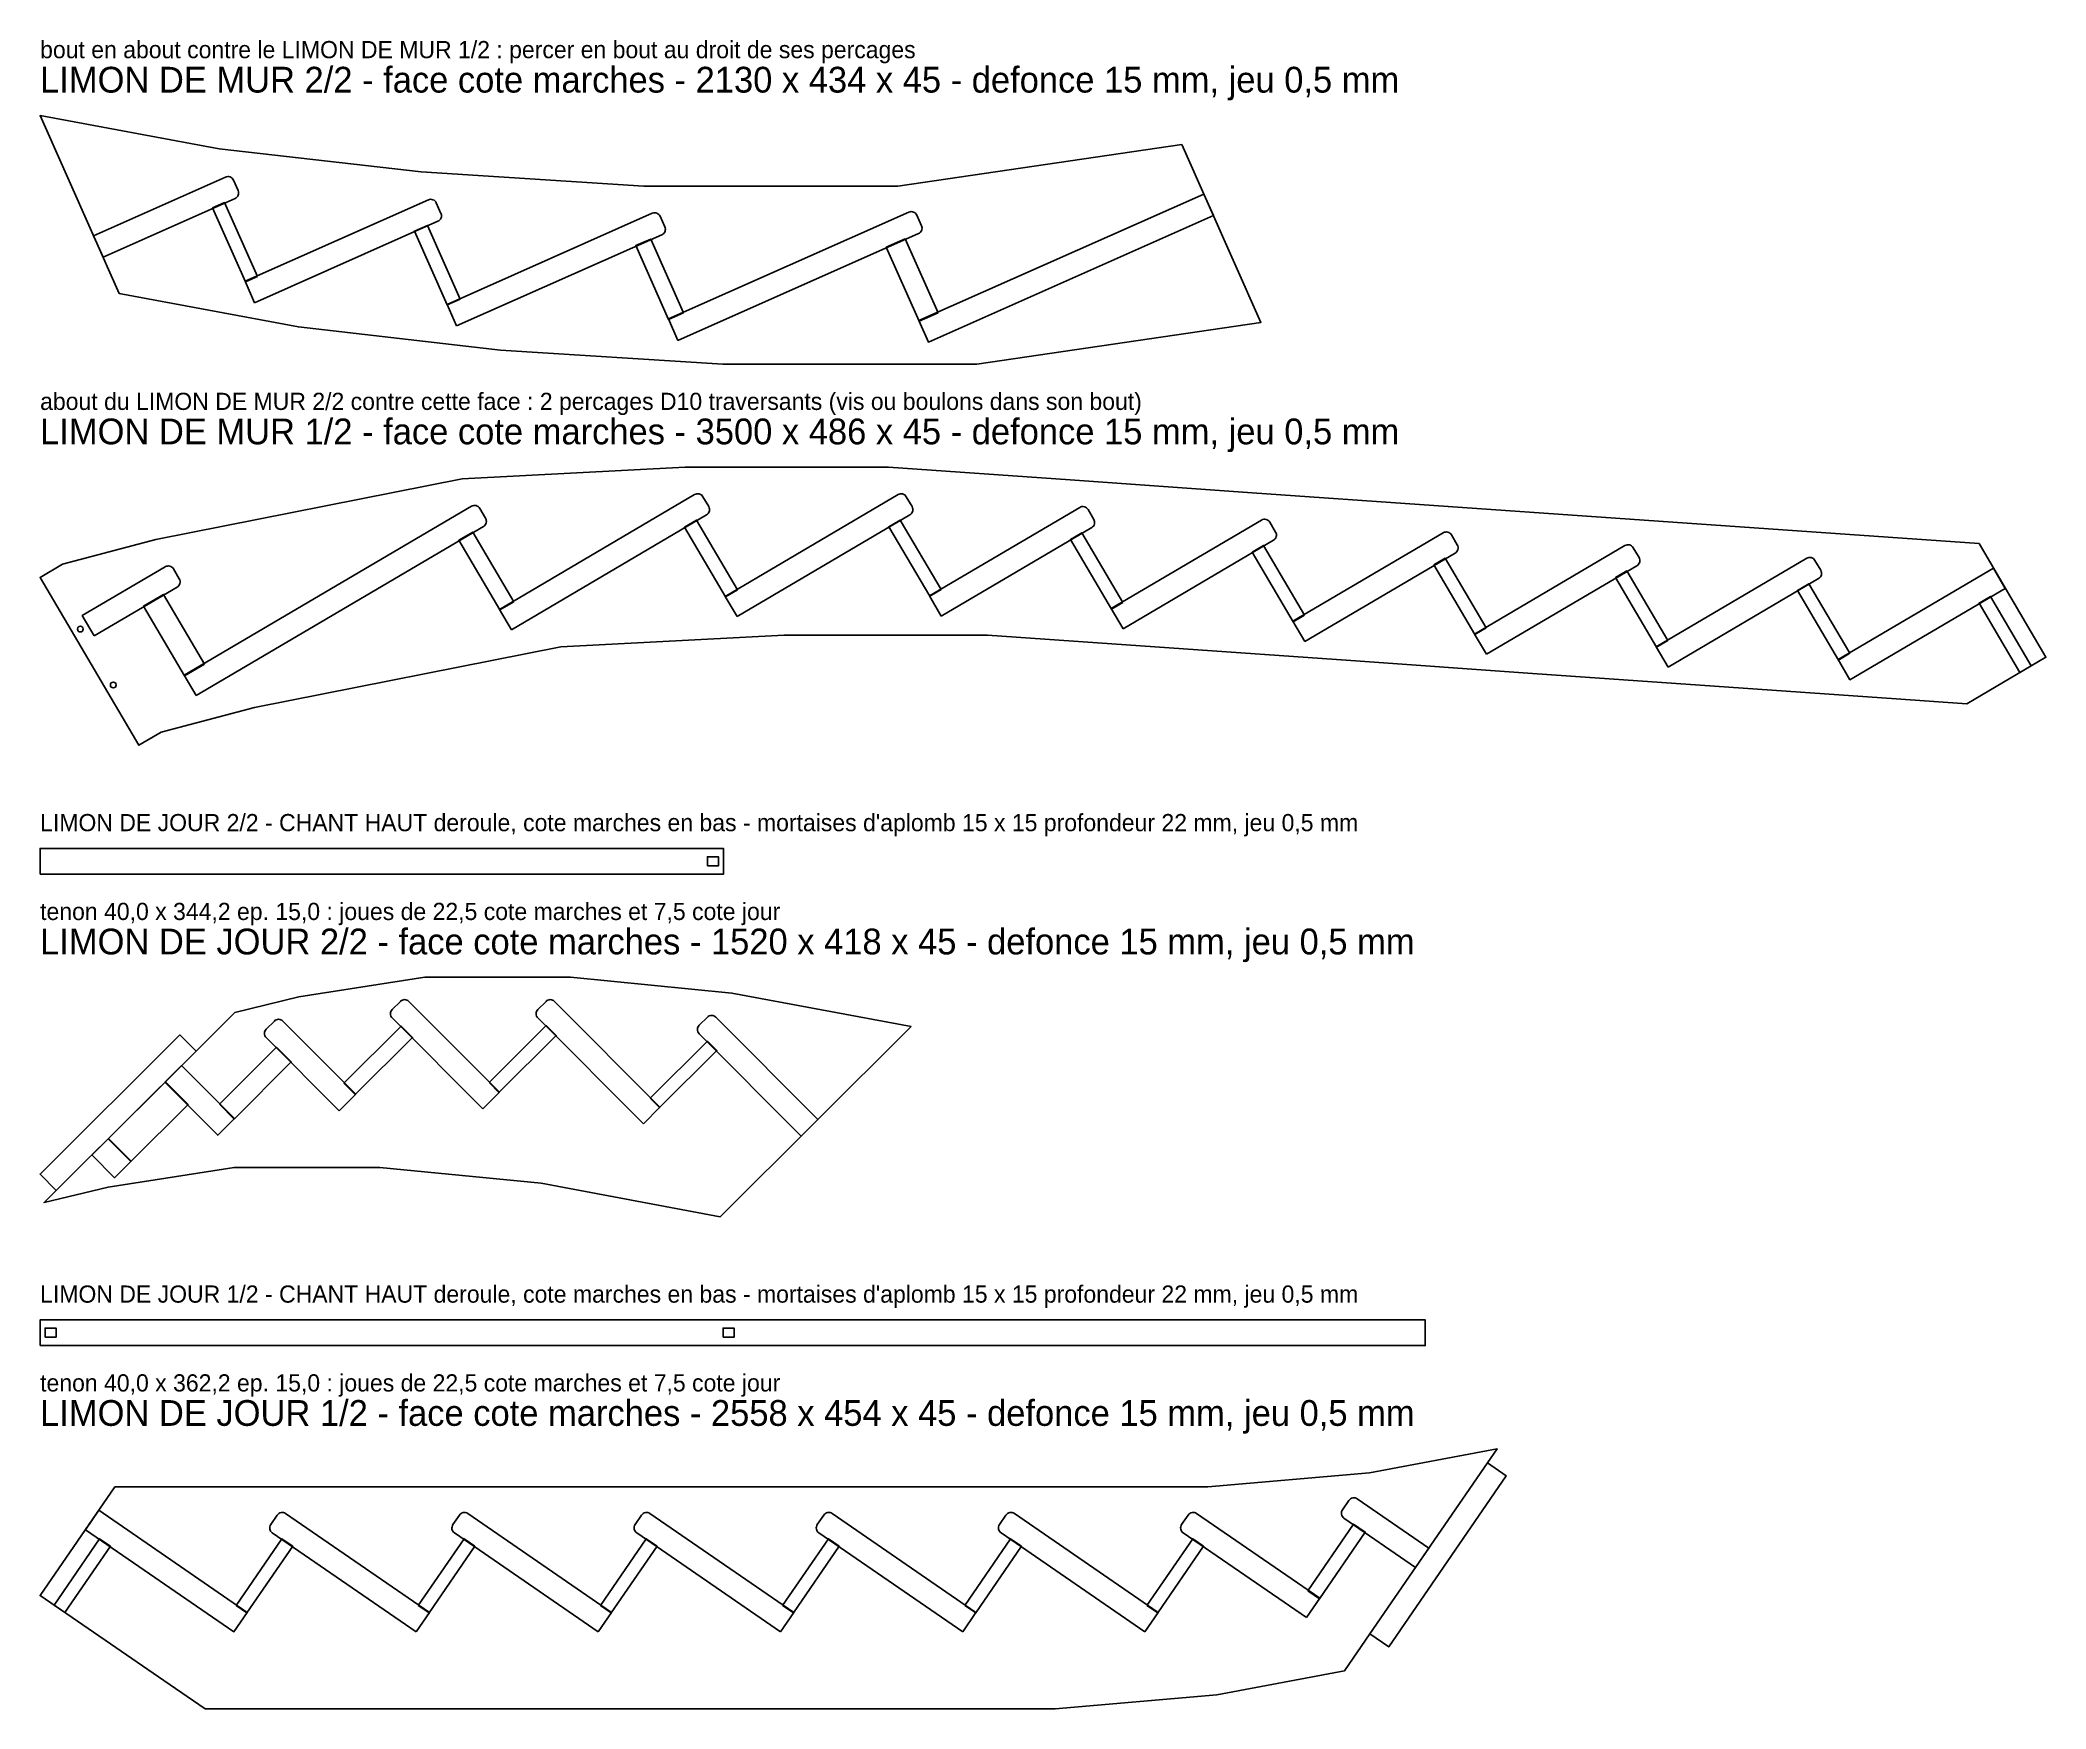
# Model space of a CAD drawing. Header units: millimetres. Extents: x 0 to 3499, y 0 to 2912.
import ezdxf

# ---------------------------------------------------------------- set-up
doc = ezdxf.new("R2010")
doc.units = ezdxf.units.MM
for name, color, linetype in [('DECOUPE', 7, 'CONTINUOUS'), ('DEFONCE', 1, 'CONTINUOUS'), ('MORTAISE', 2, 'CONTINUOUS'), ('PERCAGE', 30, 'CONTINUOUS'), ('TENON', 6, 'CONTINUOUS'), ('TEXTE', 3, 'CONTINUOUS')]:
    doc.layers.add(name, color=color, linetype=linetype)

msp = doc.modelspace()

# ---------------------------------------------------------------- linework, layer by layer
at = {"layer": 'DECOUPE'}
for points in [[(1991.964, 2730.375), (1496.411, 2657.6), (1053.019, 2657.6), (665.013, 2682.203), (312.485, 2722.566), (0, 2780.716), (138.027, 2469.994), (450.512, 2411.843), (803.039, 2371.48), (1191.046, 2346.877), (1634.438, 2346.877), (2129.991, 2419.653)], [(3382.736, 2033.518), (3065.664, 2055.744), (2748.592, 2077.971), (2431.52, 2100.197), (2114.449, 2122.424), (1797.377, 2144.65), (1480.305, 2166.877), (1125.474, 2166.877), (736.071, 2146.526), (201.732, 2040.858), (38.78, 1997.542), (0, 1974.714), (172.477, 1681.709), (211.257, 1704.537), (374.209, 1747.854), (908.548, 1853.521), (1297.951, 1873.872), (1652.782, 1873.872), (1969.853, 1851.646), (2286.925, 1829.419), (2603.997, 1807.193), (2921.069, 1784.966), (3238.141, 1762.74), (3361.447, 1754.096), (3499.412, 1835.309)], [(0, 1456.709), (1192.145, 1456.709), (1192.145, 1501.709), (0, 1501.709)], [(339.935, 1215.404), (451.512, 1242.414), (671.433, 1276.709), (925.52, 1276.709), (1207.009, 1249.207), (1519.421, 1190.666), (1186.465, 858.942), (874.053, 917.483), (592.565, 944.986), (338.477, 944.986), (118.557, 910.691), (6.979, 883.68), (28.232, 904.854), (0, 933.191), (243.818, 1176.107), (272.05, 1147.77)], [(0, 633.942), (2416.652, 633.942), (2416.652, 678.942), (0, 678.942)], [(130.25, 387.372), (448.1, 387.372), (765.95, 387.372), (1083.8, 387.372), (1401.65, 387.372), (1719.5, 387.372), (2037.35, 387.372), (2319.088, 412.184), (2541.933, 453.942), (2524.944, 429.216), (2557.912, 406.564), (2352.811, 108.062), (2319.843, 130.714), (2275.77, 66.57), (2052.925, 24.812), (1771.187, 0), (1453.337, 0), (1135.487, 0), (817.637, 0), (499.787, 0), (287.887, 0), (215.915, 49.452), (0, 197.807)]]:
    msp.add_lwpolyline(points, close=True, dxfattribs=at)
at = {"layer": 'DEFONCE'}
for points in [[(109.812, 2533.509), (93.168, 2570.979), (323.442, 2673.269, -0.414214), (337.3, 2667.936), (345.419, 2649.658, -0.414214), (340.086, 2635.799)], [(374.319, 2454.046), (357.674, 2491.515), (677.382, 2633.533, -0.414214), (691.24, 2628.2), (699.36, 2609.922, -0.414214), (694.026, 2596.064)], [(726.594, 2413.571), (709.95, 2451.04), (1068.054, 2610.114, -0.414214), (1081.912, 2604.781), (1090.031, 2586.503, -0.414214), (1084.698, 2572.645)], [(1112.793, 2388.165), (1096.149, 2425.634), (1515.87, 2612.079, -0.414214), (1529.728, 2606.746), (1537.847, 2588.468, -0.414214), (1532.514, 2574.61)], [(272.26, 1768.489), (251.461, 1803.821), (752.564, 2098.795, -0.414214), (766.939, 2095.073), (777.085, 2077.837, -0.414214), (773.363, 2063.462)], [(822.222, 1883.352), (801.423, 1918.685), (1141.967, 2119.146, -0.414214), (1156.342, 2115.424), (1166.488, 2098.188, -0.414214), (1162.766, 2083.813)], [(1215.881, 1906.209), (1195.083, 1941.542), (1496.798, 2119.146, -0.414214), (1511.173, 2115.424), (1521.318, 2098.188, -0.414214), (1517.596, 2083.813)], [(1572.282, 1907.133), (1551.483, 1942.466), (1813.87, 2096.919, -0.414214), (1828.245, 2093.197), (1838.39, 2075.962, -0.414214), (1834.668, 2061.587)], [(1889.354, 1884.907), (1868.555, 1920.24), (2130.941, 2074.693, -0.414214), (2145.317, 2070.971), (2155.462, 2053.735, -0.414214), (2151.74, 2039.36)], [(2206.426, 1862.68), (2185.627, 1898.013), (2448.013, 2052.466, -0.414214), (2462.388, 2048.744), (2472.534, 2031.509, -0.414214), (2468.812, 2017.134)], [(2523.498, 1840.454), (2502.699, 1875.787), (2765.085, 2030.24, -0.414214), (2779.46, 2026.518), (2789.606, 2009.282, -0.414214), (2785.884, 1994.907)], [(2840.569, 1818.227), (2819.771, 1853.56), (3082.157, 2008.013, -0.414214), (3096.532, 2004.291), (3106.678, 1987.056, -0.414214), (3102.956, 1972.681)], [(94.329, 1872.62), (73.53, 1907.953), (218.225, 1993.127, -0.414214), (232.6, 1989.405), (242.746, 1972.17, -0.414214), (239.024, 1957.795)], [(772.234, 1047.309), (801.279, 1076.247), (643.424, 1234.688, 0.414214), (628.575, 1234.716), (614.406, 1220.6, 0.414214), (614.379, 1205.751)], [(1052.436, 1021.098), (1081.481, 1050.035), (897.512, 1234.688, 0.414214), (882.663, 1234.716), (868.494, 1220.6, 0.414214), (868.467, 1205.751)], [(521.6, 1043.842), (550.645, 1072.78), (423.504, 1200.393, 0.414214), (408.655, 1200.421), (394.486, 1186.305, 0.414214), (394.459, 1171.456)], [(1327.795, 999.748), (1356.84, 1028.686), (1179, 1207.186, 0.414214), (1164.151, 1207.213), (1149.983, 1193.098, 0.414214), (1149.955, 1178.248)], [(2399.726, 246.974), (2422.944, 280.766), (2298.023, 366.599, 0.414214), (2283.423, 363.892), (2272.097, 347.408, 0.414214), (2274.805, 332.807)], [(656.035, 134.696), (679.253, 168.488), (428.31, 340.911, 0.414214), (413.71, 338.203), (402.384, 321.72, 0.414214), (405.091, 307.119)], [(973.885, 134.696), (997.103, 168.488), (746.16, 340.911, 0.414214), (731.56, 338.203), (720.234, 321.72, 0.414214), (722.941, 307.119)], [(1291.735, 134.696), (1314.953, 168.488), (1064.01, 340.911, 0.414214), (1049.41, 338.203), (1038.084, 321.72, 0.414214), (1040.791, 307.119)], [(1609.585, 134.696), (1632.803, 168.488), (1381.86, 340.911, 0.414214), (1367.26, 338.203), (1355.933, 321.72, 0.414214), (1358.641, 307.119)], [(1927.435, 134.696), (1950.653, 168.488), (1699.71, 340.911, 0.414214), (1685.11, 338.203), (1673.783, 321.72, 0.414214), (1676.491, 307.119)], [(2209.4, 159.352), (2232.618, 193.144), (2017.56, 340.911, 0.414214), (2002.959, 338.203), (1991.633, 321.72, 0.414214), (1994.341, 307.119)]]:
    msp.add_lwpolyline(points, format="xyb", close=True, dxfattribs=at)
for points in [[(379.1, 2499.938), (358.08, 2490.601), (300.84, 2619.46), (321.859, 2628.797)], [(2047.107, 2606.238), (1549.846, 2385.349), (1533.202, 2422.818), (2030.463, 2643.708)], [(732.895, 2460.138), (710.356, 2450.126), (653.115, 2578.985), (675.654, 2588.997)], [(1122.524, 2436.256), (1096.555, 2424.72), (1039.314, 2553.579), (1065.284, 2565.115)], [(1566.682, 2436.597), (1533.608, 2421.904), (1476.367, 2550.763), (1509.442, 2565.455)], [(1216.844, 1953.191), (1195.59, 1940.68), (1124.063, 2062.191), (1145.317, 2074.702)], [(1571.811, 1953.272), (1551.991, 1941.604), (1480.463, 2063.115), (1500.284, 2074.783)], [(826.447, 1932.255), (801.93, 1917.823), (730.403, 2039.334), (754.92, 2053.766)], [(1888.883, 1931.046), (1869.062, 1919.378), (1797.535, 2040.889), (1817.356, 2052.556)], [(2205.955, 1908.819), (2186.134, 1897.151), (2114.607, 2018.662), (2134.428, 2030.33)], [(2523.027, 1886.593), (2503.206, 1874.925), (2431.679, 1996.436), (2451.5, 2008.103)], [(2840.099, 1864.366), (2820.278, 1852.698), (2748.751, 1974.209), (2768.572, 1985.877)], [(3157.171, 1842.14), (3137.35, 1830.472), (3065.823, 1951.983), (3085.644, 1963.65)], [(3428.645, 1955.527), (3157.641, 1796.001), (3136.843, 1831.334), (3407.847, 1990.86)], [(286.56, 1823.322), (251.969, 1802.96), (180.441, 1924.47), (215.033, 1944.833)], [(3473.989, 1820.344), (3454.168, 1808.676), (3382.895, 1929.756), (3402.716, 1941.424)], [(529.881, 1092.204), (549.937, 1072.074), (649.824, 1171.591), (629.768, 1191.721)], [(783.164, 1093.012), (800.571, 1075.541), (900.457, 1175.058), (883.05, 1192.53)], [(1064.54, 1065.623), (1080.773, 1049.329), (1180.66, 1148.846), (1164.426, 1165.14)], [(217.809, 1093.73), (309.992, 1001.204), (339.037, 1030.142), (246.854, 1122.667)], [(312.785, 1055.075), (338.329, 1029.436), (438.216, 1128.953), (412.672, 1154.592)], [(118.631, 994.919), (158.186, 955.216), (258.073, 1054.733), (218.518, 1094.436)], [(90.294, 966.687), (129.85, 926.984), (158.895, 955.922), (119.339, 995.624)], [(79, 312.782), (338.185, 134.696), (361.403, 168.488), (102.218, 346.574)], [(2211.725, 206.287), (2232.052, 192.32), (2311.901, 308.532), (2291.574, 322.499)], [(24.314, 181.101), (43.27, 168.076), (122.836, 283.875), (103.88, 296.901)], [(341.881, 180.689), (360.837, 167.664), (440.686, 283.875), (421.73, 296.901)], [(659.731, 180.689), (678.687, 167.664), (758.536, 283.875), (739.58, 296.901)], [(977.581, 180.689), (996.537, 167.664), (1076.386, 283.875), (1057.429, 296.901)], [(1295.43, 180.689), (1314.387, 167.664), (1394.236, 283.875), (1375.279, 296.901)], [(1613.28, 180.689), (1632.237, 167.664), (1712.086, 283.875), (1693.129, 296.901)], [(1931.13, 180.689), (1950.087, 167.664), (2029.936, 283.875), (2010.979, 296.901)]]:
    msp.add_lwpolyline(points, close=True, dxfattribs=at)
at = {"layer": 'MORTAISE'}
for points in [[(1164.345, 1471.209), (1183.545, 1471.209), (1183.545, 1487.209), (1164.345, 1487.209)], [(8.6, 648.442), (27.799, 648.442), (27.799, 664.442), (8.6, 664.442)], [(1191.571, 648.442), (1210.771, 648.442), (1210.771, 664.442), (1191.571, 664.442)]]:
    msp.add_lwpolyline(points, close=True, dxfattribs=at)
at = {"layer": 'PERCAGE'}
for centre in [(70.203, 1884.528), (127.696, 1786.86)]:
    msp.add_circle(centre, 5, dxfattribs=at)
at = {"layer": 'TENON'}
for points in [[(0, 933.191), (28.232, 904.854), (272.05, 1147.77), (243.818, 1176.107)], [(2319.843, 130.714), (2352.811, 108.062), (2557.912, 406.564), (2524.944, 429.216)]]:
    msp.add_lwpolyline(points, close=True, dxfattribs=at)

# ---------------------------------------------------------------- texts
at = {"layer": 'TEXTE'}
for s, height, p in [('bout en about contre le LIMON DE MUR 1/2 : percer en bout au droit de ses percages', 30, (0, 2880.716)), ('LIMON DE MUR 2/2 - face cote marches - 2130 x 434 x 45 - defonce 15 mm, jeu 0,5 mm', 45, (0, 2820.716)), ('about du LIMON DE MUR 2/2 contre cette face : 2 percages D10 traversants (vis ou boulons dans son bout)', 30, (0, 2266.877)), ('LIMON DE MUR 1/2 - face cote marches - 3500 x 486 x 45 - defonce 15 mm, jeu 0,5 mm', 45, (0, 2206.877)), ("LIMON DE JOUR 2/2 - CHANT HAUT deroule, cote marches en bas - mortaises d'aplomb 15 x 15 profondeur 22 mm, jeu 0,5 mm", 30, (0, 1531.709)), ('tenon 40,0 x 344,2 ep. 15,0 : joues de 22,5 cote marches et 7,5 cote jour', 30, (0, 1376.709)), ('LIMON DE JOUR 2/2 - face cote marches - 1520 x 418 x 45 - defonce 15 mm, jeu 0,5 mm', 45, (0, 1316.709)), ("LIMON DE JOUR 1/2 - CHANT HAUT deroule, cote marches en bas - mortaises d'aplomb 15 x 15 profondeur 22 mm, jeu 0,5 mm", 30, (0, 708.942)), ('tenon 40,0 x 362,2 ep. 15,0 : joues de 22,5 cote marches et 7,5 cote jour', 30, (0, 553.942)), ('LIMON DE JOUR 1/2 - face cote marches - 2558 x 454 x 45 - defonce 15 mm, jeu 0,5 mm', 45, (0, 493.942))]:
    msp.add_text(s, height=height, dxfattribs=at).set_placement(p)

doc.saveas('drawing.dxf')
